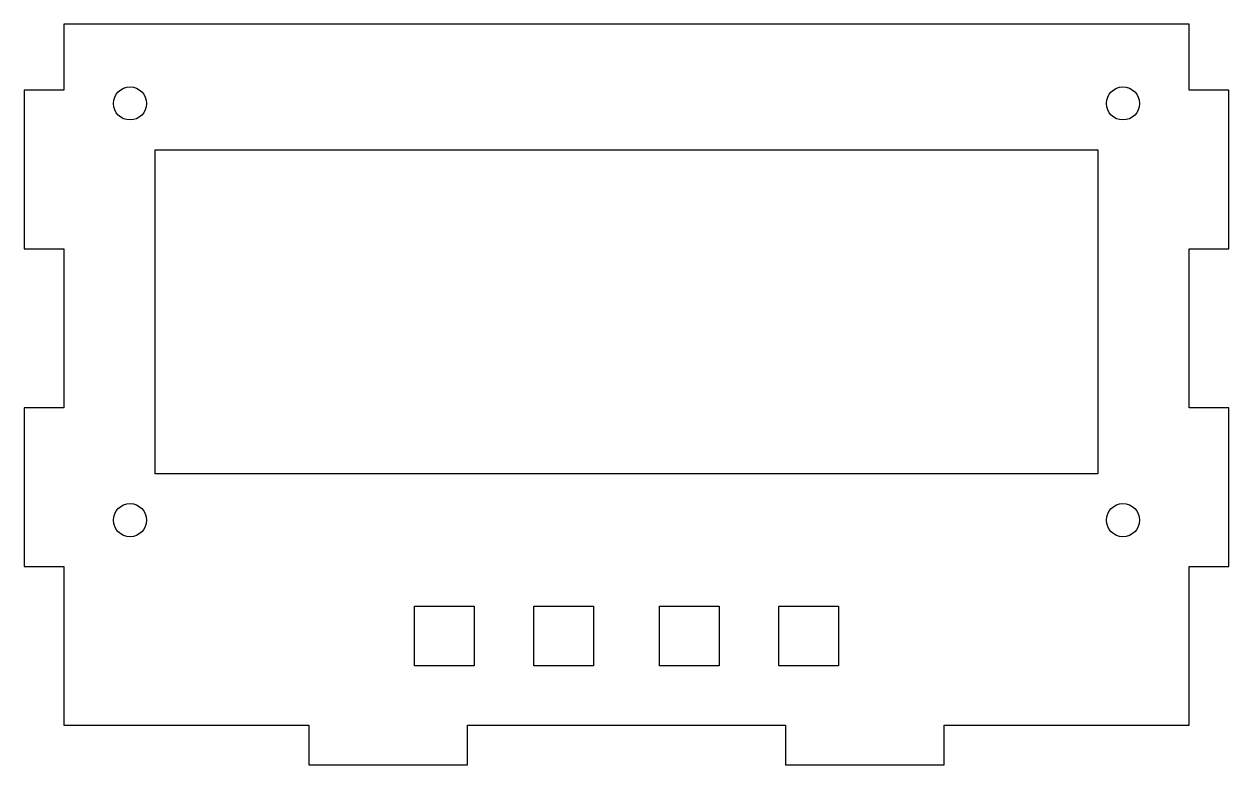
# Model space of a CAD drawing. Header units: millimetres. Extents: x 0 to 91, y 0 to 56.
import ezdxf

# ---------------------------------------------------------------- set-up
doc = ezdxf.new("R2010")
doc.units = ezdxf.units.MM
doc.layers.get('0').update_dxf_attribs({"linetype": 'CONTINUOUS'})

msp = doc.modelspace()

# ---------------------------------------------------------------- linework, layer by layer
for p, q in [((3, 56), (3, 51)), ((88, 51), (88, 56)), ((0, 51), (0, 39)), ((91, 39), (91, 51)), ((3, 39), (3, 27)), ((88, 27), (88, 39)), ((0, 27), (0, 15)), ((91, 15), (91, 27)), ((3, 15), (3, 3)), ((88, 3), (88, 15)), ((21.5, 3), (21.5, 0)), ((33.5, 0), (33.5, 3)), ((57.5, 3), (57.5, 0)), ((69.5, 0), (69.5, 3))]:
    msp.add_line(p, q)
for points in [[(88, 56), (3, 56), (3, 51), (0, 51), (0, 39), (3, 39), (3, 27), (0, 27), (0, 15), (3, 15), (3, 3), (21.5, 3), (21.5, 0), (33.5, 0), (33.5, 3), (57.5, 3), (57.5, 0), (69.5, 0), (69.5, 3), (88, 3), (88, 15), (91, 15), (91, 27), (88, 27), (88, 39), (91, 39), (91, 51), (88, 51)], [(81.1, 46.5), (81.1, 22), (9.9, 22), (9.9, 46.5)], [(9.9, 46.5), (81.1, 46.5), (81.1, 22), (9.9, 22)], [(29.5, 12), (34, 12), (34, 7.5), (29.5, 7.5)], [(29.5, 12), (34, 12), (34, 7.5), (29.5, 7.5)], [(38.5, 12), (43, 12), (43, 7.5), (38.5, 7.5)], [(38.5, 12), (43, 12), (43, 7.5), (38.5, 7.5)], [(52.5, 12), (52.5, 7.5), (48, 7.5), (48, 12)], [(48, 12), (52.5, 12), (52.5, 7.5), (48, 7.5)], [(61.5, 12), (61.5, 7.5), (57, 7.5), (57, 12)], [(57, 12), (61.5, 12), (61.5, 7.5), (57, 7.5)]]:
    msp.add_lwpolyline(points, close=True)
for centre in [(8, 50), (8, 50), (83, 50), (83, 50), (8, 18.5), (8, 18.5), (83, 18.5), (83, 18.5)]:
    msp.add_circle(centre, 1.25)

doc.saveas('drawing.dxf')
